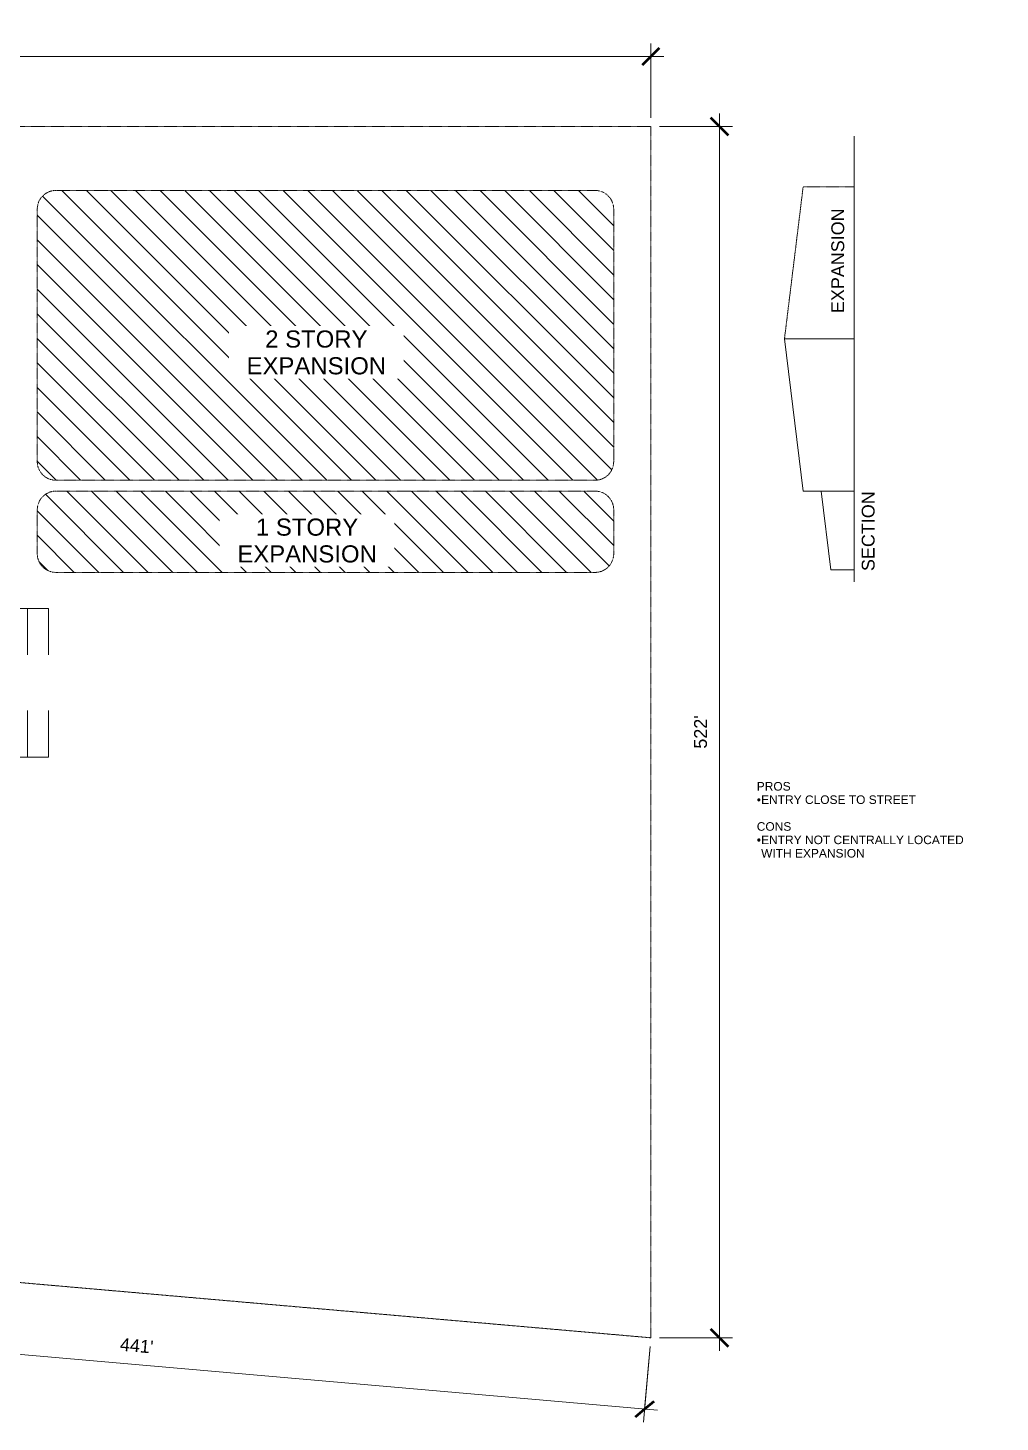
# Model space of a CAD drawing. Header units: inches. Extents: x -7427 to 42674, y -36022 to 16764.
# Drawn here: x 13825 to 18852, y -35768 to -28560 of the extents above; entities that cross this region are included whole.
import ezdxf

# ---------------------------------------------------------------- set-up
doc = ezdxf.new("R2010")
doc.units = ezdxf.units.IN
doc.header["$MEASUREMENT"] = 0
doc.linetypes.add('Hidden 1_8_', pattern=[0.1875, 0.125, -0.0625])
for name, color, linetype, lineweight in [('A-ANNO-DIMS', 211, 'Continuous', 9), ('A-ANNO-DIMS-720', 211, 'Continuous', 9), ('A-DETL-GENF', 92, 'Continuous', 9), ('A-DETL-HDLN', 90, 'Hidden 1_8_', 9), ('A-DETL-WIDE', 214, 'Continuous', 15), ('G-ANNO-TEXT', 231, 'Continuous', 9), ('L-SITE', 91, 'Continuous', 9)]:
    doc.layers.add(name, color=color, linetype=linetype, lineweight=lineweight)
doc.styles.add('Arial', font='arial.ttf', dxfattribs={"height": 44.258982})
doc.styles.add('Arial_1', font='arial.ttf', dxfattribs={"height": 88.517964})
doc.styles.add('Arial_2', font='arial.ttf', dxfattribs={"height": 66.388473})
doc.dimstyles.new('Linear_-_3_32__Arial', dxfattribs={"dimscale": 12, "dimtxt": 67.5, "dimasz": 7.5, "dimexe": 5.625, "dimexo": 3.75, "dimgap": 3.75, "dimtad": 1, "dimdec": 0, "dimrnd": 12, "dimzin": 1, "dimdsep": 46, "dimlunit": 4, "dimtxsty": 'Arial_2', "dimblk1": 'OBLIQUE', "dimblk2": 'OBLIQUE', "dimsah": 1, "dimcen": 0.09, "dimdle": 5.625, "dimazin": 0, "dimtfac": 1, "dimtdec": 4, "dimtix": 1, "dimtmove": 0, "dimatfit": 3, "dimfxl": 0, "dimtvp": 1, "dimfrac": 2, "dimtolj": 1, "dimtzin": 0, "dimarcsym": 0})
pattern_1 = [(135, (0, 0), (-63.6396, -63.6396), [])]

# ---------------------------------------------------------------- blocks, each defined once
blk = doc.blocks.new('Parking_Stall_Multiple - Parking_Stall_Multiple-258132-Level 1')
at = {"layer": 'L-SITE'}
for p, q in [((0, 4104), (0, 4212)), ((0, 4212), (240, 4212)), ((0, 4104), (240, 4104)), ((0, 3996), (0, 4104)), ((0, 4104), (240, 4104)), ((0, 3996), (240, 3996)), ((0, 3888), (0, 3996)), ((0, 3996), (240, 3996)), ((0, 3888), (240, 3888)), ((0, 3780), (0, 3888)), ((0, 3888), (240, 3888)), ((0, 3780), (240, 3780)), ((0, 3672), (0, 3780)), ((0, 3780), (240, 3780)), ((0, 3672), (240, 3672)), ((0, 3564), (0, 3672)), ((0, 3672), (240, 3672)), ((0, 3564), (240, 3564)), ((0, 3456), (0, 3564)), ((0, 3564), (240, 3564)), ((0, 3456), (240, 3456)), ((0, 3348), (0, 3456)), ((0, 3456), (240, 3456)), ((0, 3348), (240, 3348)), ((0, 3240), (0, 3348)), ((0, 3348), (240, 3348)), ((0, 3240), (240, 3240)), ((0, 3132), (0, 3240)), ((0, 3240), (240, 3240)), ((0, 3132), (240, 3132)), ((0, 3024), (0, 3132)), ((0, 3132), (240, 3132)), ((0, 3024), (240, 3024)), ((0, 2916), (0, 3024)), ((0, 3024), (240, 3024)), ((0, 2916), (240, 2916)), ((0, 2808), (0, 2916)), ((0, 2916), (240, 2916)), ((0, 2808), (240, 2808)), ((0, 2700), (0, 2808)), ((0, 2808), (240, 2808)), ((0, 2700), (240, 2700)), ((0, 2592), (0, 2700)), ((0, 2700), (240, 2700)), ((0, 2592), (240, 2592)), ((0, 2484), (0, 2592)), ((0, 2592), (240, 2592)), ((0, 2484), (240, 2484)), ((0, 2376), (0, 2484)), ((0, 2484), (240, 2484)), ((0, 2376), (240, 2376)), ((0, 2268), (0, 2376)), ((0, 2376), (240, 2376)), ((0, 2268), (240, 2268)), ((0, 2160), (0, 2268)), ((0, 2268), (240, 2268)), ((0, 2160), (240, 2160)), ((0, 2052), (0, 2160)), ((0, 2160), (240, 2160)), ((0, 2052), (240, 2052)), ((0, 1944), (0, 2052)), ((0, 2052), (240, 2052)), ((0, 1944), (240, 1944)), ((0, 1836), (0, 1944)), ((0, 1944), (240, 1944)), ((0, 1836), (240, 1836)), ((0, 1728), (0, 1836)), ((0, 1836), (240, 1836)), ((0, 1728), (240, 1728)), ((0, 1620), (0, 1728)), ((0, 1728), (240, 1728)), ((0, 1620), (240, 1620)), ((0, 1512), (0, 1620)), ((0, 1620), (240, 1620)), ((0, 1512), (240, 1512)), ((0, 1404), (0, 1512)), ((0, 1512), (240, 1512)), ((0, 1404), (240, 1404)), ((0, 1296), (0, 1404)), ((0, 1404), (240, 1404)), ((0, 1296), (240, 1296)), ((0, 1188), (0, 1296)), ((0, 1296), (240, 1296)), ((0, 1188), (240, 1188)), ((0, 1080), (0, 1188)), ((0, 1188), (240, 1188)), ((0, 1080), (240, 1080)), ((0, 972), (0, 1080)), ((0, 1080), (240, 1080)), ((0, 972), (240, 972)), ((0, 864), (0, 972)), ((0, 972), (240, 972)), ((0, 864), (240, 864)), ((0, 756), (0, 864)), ((0, 864), (240, 864)), ((0, 756), (240, 756)), ((0, 648), (0, 756)), ((0, 756), (240, 756)), ((0, 648), (240, 648)), ((0, 540), (0, 648)), ((0, 648), (240, 648)), ((0, 540), (240, 540)), ((0, 432), (0, 540)), ((0, 540), (240, 540)), ((0, 432), (240, 432)), ((0, 324), (0, 432)), ((0, 432), (240, 432)), ((0, 324), (240, 324)), ((0, 273.4), (0, 324)), ((0, 324), (240, 324)), ((0, 216), (0, 273.4)), ((0, 216), (240, 216)), ((0, 108), (0, 216)), ((0, 216), (240, 216)), ((0, 108), (240, 108)), ((0, 0), (0, 108)), ((0, 108), (240, 108)), ((0, 0), (240, 0))]:
    blk.add_line(p, q, dxfattribs=at)
blk = doc.blocks.new('Parking_Stall_Multiple - Parking_Stall_Multiple-257810-Level 1')
at = {"layer": 'L-SITE'}
for p, q in [((0, 0), (0, -108)), ((0, 0), (240, 0)), ((0, -108), (0, -216)), ((0, -108), (240, -108)), ((0, -108), (240, -108)), ((0, -216), (0, -273.4)), ((0, -216), (240, -216)), ((0, -216), (240, -216)), ((0, -273.4), (0, -324)), ((0, -324), (0, -432)), ((0, -324), (240, -324)), ((0, -324), (240, -324)), ((0, -432), (0, -540)), ((0, -432), (240, -432)), ((0, -432), (240, -432)), ((0, -540), (0, -648)), ((0, -540), (240, -540)), ((0, -540), (240, -540)), ((0, -648), (0, -756)), ((0, -648), (240, -648)), ((0, -648), (240, -648)), ((0, -756), (0, -864)), ((0, -756), (240, -756)), ((0, -756), (240, -756)), ((0, -864), (0, -972)), ((0, -864), (240, -864)), ((0, -864), (240, -864)), ((0, -972), (0, -1080)), ((0, -972), (240, -972)), ((0, -972), (240, -972)), ((0, -1080), (0, -1188)), ((0, -1080), (240, -1080)), ((0, -1080), (240, -1080)), ((0, -1188), (0, -1296)), ((0, -1188), (240, -1188)), ((0, -1188), (240, -1188)), ((0, -1296), (0, -1404)), ((0, -1296), (240, -1296)), ((0, -1296), (240, -1296)), ((0, -1404), (0, -1512)), ((0, -1404), (240, -1404)), ((0, -1404), (240, -1404)), ((0, -1512), (0, -1620)), ((0, -1512), (240, -1512)), ((0, -1512), (240, -1512)), ((0, -1620), (0, -1728)), ((0, -1620), (240, -1620)), ((0, -1620), (240, -1620)), ((0, -1728), (0, -1836)), ((0, -1728), (240, -1728)), ((0, -1728), (240, -1728)), ((0, -1836), (0, -1944)), ((0, -1836), (240, -1836)), ((0, -1836), (240, -1836)), ((0, -1944), (0, -2052)), ((0, -1944), (240, -1944)), ((0, -1944), (240, -1944)), ((0, -2052), (0, -2160)), ((0, -2052), (240, -2052)), ((0, -2052), (240, -2052)), ((0, -2160), (0, -2268)), ((0, -2160), (240, -2160)), ((0, -2160), (240, -2160)), ((0, -2268), (0, -2376)), ((0, -2268), (240, -2268)), ((0, -2268), (240, -2268)), ((0, -2376), (0, -2484)), ((0, -2376), (240, -2376)), ((0, -2376), (240, -2376)), ((0, -2484), (0, -2592)), ((0, -2484), (240, -2484)), ((0, -2484), (240, -2484)), ((0, -2592), (0, -2700)), ((0, -2592), (240, -2592)), ((0, -2592), (240, -2592)), ((0, -2700), (0, -2808)), ((0, -2700), (240, -2700)), ((0, -2700), (240, -2700)), ((0, -2808), (0, -2916)), ((0, -2808), (240, -2808)), ((0, -2808), (240, -2808)), ((0, -2916), (0, -3024)), ((0, -2916), (240, -2916)), ((0, -2916), (240, -2916)), ((0, -3024), (0, -3132)), ((0, -3024), (240, -3024)), ((0, -3024), (240, -3024)), ((0, -3132), (0, -3240)), ((0, -3132), (240, -3132)), ((0, -3132), (240, -3132)), ((0, -3240), (0, -3348)), ((0, -3240), (240, -3240)), ((0, -3240), (240, -3240)), ((0, -3348), (0, -3456)), ((0, -3348), (240, -3348)), ((0, -3348), (240, -3348)), ((0, -3456), (0, -3564)), ((0, -3456), (240, -3456)), ((0, -3456), (240, -3456)), ((0, -3564), (0, -3672)), ((0, -3564), (240, -3564)), ((0, -3564), (240, -3564)), ((0, -3672), (0, -3780)), ((0, -3672), (240, -3672)), ((0, -3672), (240, -3672)), ((0, -3780), (0, -3888)), ((0, -3780), (240, -3780)), ((0, -3780), (240, -3780)), ((0, -3888), (0, -3996)), ((0, -3888), (240, -3888)), ((0, -3888), (240, -3888)), ((0, -3996), (0, -4104)), ((0, -3996), (240, -3996)), ((0, -3996), (240, -3996)), ((0, -4104), (0, -4212)), ((0, -4104), (240, -4104)), ((0, -4104), (240, -4104)), ((0, -4212), (240, -4212))]:
    blk.add_line(p, q, dxfattribs=at)
blk = doc.blocks.new('DIMBLOCK16-Level 1')
at = {"layer": 'A-ANNO-DIMS-720', "lineweight": 50}
for p, q in [((17401.1, -29070.1), (17356.1, -29025.1)), ((17401.1, -29070.1), (17446.1, -29115.1)), ((17401.1, -35332), (17356.1, -35287)), ((17401.1, -35332), (17446.1, -35377))]:
    blk.add_line(p, q, dxfattribs=at)
at = {"layer": 'A-ANNO-DIMS-720'}
for p, q in [((17401.1, -29002.6), (17401.1, -35399.5)), ((17091.1, -29070.1), (17468.6, -29070.1)), ((17401.1, -29070.1), (17091.1, -29070.1)), ((17091.1, -35332), (17468.6, -35332)), ((17401.1, -35332), (17091.1, -35332))]:
    blk.add_line(p, q, dxfattribs=at)
at = {"layer": 'A-ANNO-DIMS-720', "color": 0, "insert": (17269.9, -32286.2), "char_height": 66.39, "width": 204.369, "attachment_point": 1, "rotation": 90, "line_spacing_factor": 0.938532, "style": 'Arial_2', "bg_fill": 3, "box_fill_scale": 1.25, "bg_fill_color": 0, "bg_fill_transparency": 0}
blk.add_mtext("522'", dxfattribs=at)
blk = doc.blocks.new('_Oblique')
at = {"color": 0, "linetype": 'ByBlock', "lineweight": -2}
blk.add_line((-0.5, -0.5), (0.5, 0.5), dxfattribs=at)
blk = doc.blocks.new('DIMBLOCK17-Level 1')
at = {"layer": 'A-ANNO-DIMS-720'}
for p, q in [((11770.5, -34915.6), (11736.2, -35306.8)), ((11742.1, -35239.5), (11770.5, -34915.6)), ((11674.9, -35233.7), (17081.1, -35706.6)), ((17042.2, -35376.8), (17008, -35768)), ((17013.8, -35700.8), (17042.2, -35376.8))]:
    blk.add_line(p, q, dxfattribs=at)
at = {"layer": 'A-ANNO-DIMS-720', "lineweight": 50}
for p, q in [((11742.1, -35239.5), (11693.4, -35280.5)), ((11742.1, -35239.5), (11790.9, -35198.6)), ((17013.8, -35700.8), (17062.6, -35659.9)), ((17013.8, -35700.8), (16965.1, -35741.7))]:
    blk.add_line(p, q, dxfattribs=at)
at = {"layer": 'A-ANNO-DIMS-720', "color": 0, "insert": (14304.6, -35332.1), "char_height": 66.39, "width": 204.369, "attachment_point": 1, "rotation": 355, "line_spacing_factor": 0.938532, "style": 'Arial_2', "bg_fill": 3, "box_fill_scale": 1.25, "bg_fill_color": 0, "bg_fill_transparency": 0}
blk.add_mtext("441'", dxfattribs=at)
blk = doc.blocks.new('DIMBLOCK62-Level 1')
at = {"layer": 'A-ANNO-DIMS-720'}
for p, q in [((9068.4, -29025.1), (9068.4, -28639.9)), ((17046.1, -29025.1), (17046.1, -28639.9)), ((9000.9, -28707.4), (17113.6, -28707.4)), ((9068.4, -28707.4), (9068.4, -29025.1)), ((17046.1, -28707.4), (17046.1, -29025.1))]:
    blk.add_line(p, q, dxfattribs=at)
at = {"layer": 'A-ANNO-DIMS-720', "lineweight": 50}
for p, q in [((9068.4, -28707.4), (9113.4, -28662.4)), ((17046.1, -28707.4), (17091.1, -28662.4)), ((9068.4, -28707.4), (9023.4, -28752.4)), ((17046.1, -28707.4), (17001.1, -28752.4))]:
    blk.add_line(p, q, dxfattribs=at)
at = {"layer": 'A-ANNO-DIMS-720', "color": 0, "insert": (12972.1, -28576.3), "char_height": 66.39, "width": 204.369, "attachment_point": 1, "line_spacing_factor": 0.938532, "style": 'Arial_2', "bg_fill": 3, "box_fill_scale": 1.25, "bg_fill_color": 0, "bg_fill_transparency": 0}
blk.add_mtext("665'", dxfattribs=at)

msp = doc.modelspace()

# ---------------------------------------------------------------- hatches: boundary and pattern name
at = {"layer": 'A-DETL-GENF'}
h = msp.add_hatch(dxfattribs=at)
h.set_pattern_fill('FP_1', color=9, style=0, pattern_type=2)
h.set_pattern_definition(pattern_1)
h.paths.add_polyline_path([(14221.6, -30898.4), (16765, -30898.1), (16771.8, -30897.4), (16778.5, -30896.2), (16785.2, -30894.5), (16791.7, -30892.3), (16798, -30889.7), (16804.1, -30886.6), (16810, -30883.1), (16815.6, -30879.2), (16821, -30874.9), (16826, -30870.3), (16830.7, -30865.2), (16835, -30859.9), (16838.9, -30854.3), (16842.4, -30848.4), (16845.4, -30842.3), (16848.1, -30835.9), (16850.2, -30829.4), (16851.9, -30822.8), (16853.1, -30816), (16853.9, -30809.2), (16854.1, -30802.4), (16853.9, -29489.5), (16853.1, -29482.7), (16851.9, -29476), (16850.2, -29469.3), (16848.1, -29462.8), (16845.4, -29456.5), (16842.4, -29450.4), (16838.9, -29444.5), (16835, -29438.8), (16830.7, -29433.5), (16826, -29428.5), (16821, -29423.8), (16815.6, -29419.5), (16810, -29415.6), (16804.1, -29412.1), (16798, -29409), (16791.7, -29406.4), (16785.2, -29404.2), (16778.5, -29402.6), (16771.8, -29401.3), (16765, -29400.6), (16758.1, -29400.4), (13962.8, -29400.6), (13956, -29401.3), (13949.2, -29402.6), (13942.6, -29404.2), (13936.1, -29406.4), (13929.7, -29409), (13923.6, -29412.1), (13917.7, -29415.6), (13912.1, -29419.5), (13906.8, -29423.8), (13901.7, -29428.5), (13897.1, -29433.5), (13892.8, -29438.8), (13888.9, -29444.5), (13885.4, -29450.4), (13882.3, -29456.5), (13879.7, -29462.8), (13877.5, -29469.3), (13875.8, -29476), (13874.6, -29482.7), (13873.9, -29489.5), (13873.6, -29496.4), (13873.9, -30809.2), (13874.6, -30816), (13875.8, -30822.8), (13877.5, -30829.4), (13879.7, -30835.9), (13882.3, -30842.3), (13885.4, -30848.4), (13888.9, -30854.3), (13892.8, -30859.9), (13897.1, -30865.2), (13901.7, -30870.3), (13906.8, -30874.9), (13912.1, -30879.2), (13917.7, -30883.1), (13923.6, -30886.6), (13929.7, -30889.7), (13936.1, -30892.3), (13942.6, -30894.5), (13949.2, -30896.2), (13956, -30897.4), (13962.8, -30898.1), (13969.6, -30898.4)], flags=0)
h = msp.add_hatch(dxfattribs=at)
h.set_pattern_fill('FP_1', color=9, style=0, pattern_type=2)
h.set_pattern_definition(pattern_1)
h.paths.add_polyline_path([(16758.1, -31374.9), (16765, -31374.7), (16771.8, -31374), (16778.5, -31372.7), (16785.2, -31371), (16791.7, -31368.9), (16798, -31366.3), (16804.1, -31363.2), (16810, -31359.7), (16815.6, -31355.8), (16821, -31351.5), (16826, -31346.8), (16830.7, -31341.8), (16835, -31336.5), (16838.9, -31330.8), (16842.4, -31324.9), (16845.4, -31318.8), (16848.1, -31312.5), (16850.2, -31306), (16851.9, -31299.3), (16853.1, -31292.6), (16853.9, -31285.8), (16854.1, -31278.9), (16853.9, -31044), (16853.1, -31037.1), (16851.9, -31030.4), (16850.2, -31023.8), (16848.1, -31017.3), (16845.4, -31010.9), (16842.4, -31004.8), (16838.9, -30998.9), (16835, -30993.3), (16830.7, -30987.9), (16826, -30982.9), (16821, -30978.3), (16815.6, -30974), (16810, -30970), (16804.1, -30966.5), (16798, -30963.5), (16791.7, -30960.9), (16785.2, -30958.7), (16778.5, -30957), (16771.8, -30955.8), (16765, -30955), (16758.1, -30954.8), (13962.8, -30955), (13956, -30955.8), (13949.2, -30957), (13942.6, -30958.7), (13936.1, -30960.9), (13929.7, -30963.5), (13923.6, -30966.5), (13917.7, -30970), (13912.1, -30974), (13906.8, -30978.3), (13901.7, -30982.9), (13895.4, -30990), (13892.8, -30993.3), (13888.9, -30998.9), (13885.4, -31004.8), (13882.3, -31010.9), (13879.7, -31017.3), (13877.5, -31023.8), (13875.8, -31030.4), (13874.6, -31037.1), (13873.9, -31044), (13873.6, -31050.8), (13873.9, -31285.8), (13874.6, -31292.6), (13875.8, -31299.3), (13877.5, -31306), (13879.7, -31312.5), (13882.3, -31318.8), (13885.4, -31324.9), (13888.9, -31330.8), (13892.8, -31336.5), (13897.1, -31341.8), (13901.7, -31346.8), (13906.8, -31351.5), (13912.1, -31355.8), (13917.7, -31359.7), (13923.6, -31363.2), (13929.7, -31366.3), (13936.1, -31368.9), (13942.6, -31371), (13949.2, -31372.7), (13956, -31374), (13962.8, -31374.7), (13969.6, -31374.9), (15947.2, -31374.9)], flags=0)

# ---------------------------------------------------------------- linework, layer by layer
at = {"layer": 'A-DETL-HDLN'}
for p, q in [((9068.4, -29070.1), (17046.1, -29070.1)), ((17046.1, -29070.1), (17046.1, -35332)), ((16758.1, -29400.4), (13969.6, -29400.4)), ((17833.8, -29381.3), (17737.2, -30168.1)), ((17833.8, -29381.3), (18097.8, -29381.3)), ((13873.6, -29496.4), (13873.6, -30802.4)), ((16854.1, -30802.4), (16854.1, -29496.4)), ((13969.6, -30898.4), (16758.1, -30898.4)), ((16758.1, -30954.8), (13969.6, -30954.8)), ((13873.6, -31050.8), (13873.6, -31278.9)), ((16854.1, -31278.9), (16854.1, -31050.8)), ((13969.6, -31374.9), (16758.1, -31374.9)), ((17046.1, -35332), (11774.4, -34870.7))]:
    msp.add_line(p, q, dxfattribs=at)
for centre, start, end in [((13969.6, -29496.4), 90, 180), ((16758.1, -29496.4), 0, 90), ((13969.6, -30802.4), 180, 270), ((16758.1, -30802.4), 270, 0), ((13969.6, -31050.8), 90, 180), ((16758.1, -31050.8), 0, 90), ((13969.6, -31278.9), 180, 270), ((16758.1, -31278.9), 270, 0)]:
    msp.add_arc(centre, 96, start, end, dxfattribs=at)
at = {"layer": 'A-DETL-WIDE'}
for p, q in [((18097.8, -29120.1), (18097.8, -31424.1)), ((17833.8, -30954.8), (17737.2, -30168.1)), ((17737.2, -30168.1), (18097.8, -30168.1)), ((18097.8, -30954.8), (17833.8, -30954.8)), ((17927.8, -30954.8), (17977.8, -31362.1)), ((18097.8, -31362.1), (17977.8, -31362.1))]:
    msp.add_line(p, q, dxfattribs=at)

# ---------------------------------------------------------------- block references
at = {"layer": 'L-SITE'}
for name, p, rotation in [('Parking_Stall_Multiple - Parking_Stall_Multiple-258132-Level 1', (9719.4, -31561.5), 269.9999999999997), ('Parking_Stall_Multiple - Parking_Stall_Multiple-257810-Level 1', (9719.4, -32329.5), 89.99999999999972)]:
    msp.add_blockref(name, p, dxfattribs=dict(at, rotation=rotation))

# ---------------------------------------------------------------- texts
at = {"layer": 'G-ANNO-TEXT', "color": 7, "char_height": 44.26, "attachment_point": 1, "line_spacing_factor": 0.938532, "style": 'Arial', "bg_fill": 3, "box_fill_scale": 1.25, "bg_fill_color": 0, "bg_fill_transparency": 0}
for s, insert, width in [('PROS', (17594, -32458.7), 205.089), ('CONS', (17594, -32666.4), 209.175)]:
    msp.add_mtext(s, dxfattribs=dict(at, insert=insert, width=width))

# ---------------------------------------------------------------- next in the draw order: texts
at = {"layer": 'G-ANNO-TEXT', "color": 7, "char_height": 66.39, "attachment_point": 2, "rotation": 90, "line_spacing_factor": 0.938532, "style": 'Arial_2', "bg_fill": 3, "box_fill_scale": 1.25, "bg_fill_color": 0, "bg_fill_transparency": 0}
for s, insert, width in [('EXPANSION', (17979.5, -29763.5), 643.95), ('SECTION', (18136.7, -31161.7), 490.05)]:
    msp.add_mtext(s, dxfattribs=dict(at, insert=insert, width=width))
at = {"layer": 'G-ANNO-TEXT', "color": 7, "line_spacing_factor": 0.938532, "bg_fill": 3, "box_fill_scale": 1.25, "bg_fill_color": 0, "bg_fill_transparency": 0}
for s, insert, char_height, width, attachment_point, style in [('2 STORY\\PEXPANSION', (15316.5, -30124), 88.52, 858.6, 2, 'Arial_1'), ('1 STORY\\PEXPANSION', (15268.6, -31096.5), 88.52, 858.6, 2, 'Arial_1'), ('•', (17594, -32527.9), 44.3, 25.33, 1, 'Arial'), ('•', (17594, -32735.6), 44.3, 25.33, 1, 'Arial')]:
    msp.add_mtext(s, dxfattribs=dict(at, insert=insert, char_height=char_height, width=width, attachment_point=attachment_point, style=style))

# ---------------------------------------------------------------- next in the draw order: dimensions: what is measured, and where the dimension line sits
at = {"layer": 'A-ANNO-DIMS'}
dim = msp.add_linear_dim(base=(17401.1, -35332), p1=(17046.1, -29070.1), p2=(17046.1, -35332), angle=90, dimstyle='Linear_-_3_32__Arial', override={"dimpost": '<>', "dimfxl": 6261.900272}, dxfattribs=at)
dim.commit()
dim.dimension.update_dxf_attribs({"geometry": 'DIMBLOCK16-Level 1', "text_midpoint": (17322.2, -32201)})

# ---------------------------------------------------------------- next in the draw order: texts
at = {"layer": 'G-ANNO-TEXT', "color": 7, "char_height": 44.259, "attachment_point": 1, "line_spacing_factor": 0.938532, "style": 'Arial', "bg_fill": 3, "box_fill_scale": 1.25, "bg_fill_color": 0, "bg_fill_transparency": 0}
for s, insert, width in [('ENTRY CLOSE TO STREET', (17616.5, -32527.9), 936.384), ('ENTRY NOT CENTRALLY LOCATED', (17616.5, -32735.6), 1224.816)]:
    msp.add_mtext(s, dxfattribs=dict(at, insert=insert, width=width))

# ---------------------------------------------------------------- next in the draw order: dimensions: what is measured, and where the dimension line sits
at = {"layer": 'A-ANNO-DIMS'}
dim = msp.add_linear_dim(base=(17046.1, -28707.4), p1=(9068.4, -29070.1), p2=(17046.1, -29070.1), dimstyle='Linear_-_3_32__Arial', override={"dimpost": '<>', "dimfxl": 7977.725351}, dxfattribs=at)
dim.commit()
dim.dimension.update_dxf_attribs({"geometry": 'DIMBLOCK62-Level 1', "text_midpoint": (13057.3, -28628.6)})
dim = msp.add_linear_dim(base=(17013.8, -35700.8), p1=(11774.4, -34870.7), p2=(17046.1, -35332), angle=355, dimstyle='Linear_-_3_32__Arial', override={"dimpost": '<>', "dimfxl": 5291.862486}, dxfattribs=at)
dim.commit()
dim.dimension.update_dxf_attribs({"geometry": 'DIMBLOCK17-Level 1', "text_midpoint": (14384.9, -35391.6)})

# ---------------------------------------------------------------- next in the draw order: texts
at = {"layer": 'G-ANNO-TEXT', "color": 7, "insert": (17616.5, -32804.9), "char_height": 44.259, "width": 633.244, "attachment_point": 1, "line_spacing_factor": 0.938532, "style": 'Arial', "bg_fill": 3, "box_fill_scale": 1.25, "bg_fill_color": 0, "bg_fill_transparency": 0}
msp.add_mtext('WITH EXPANSION', dxfattribs=at)

doc.saveas('drawing.dxf')
